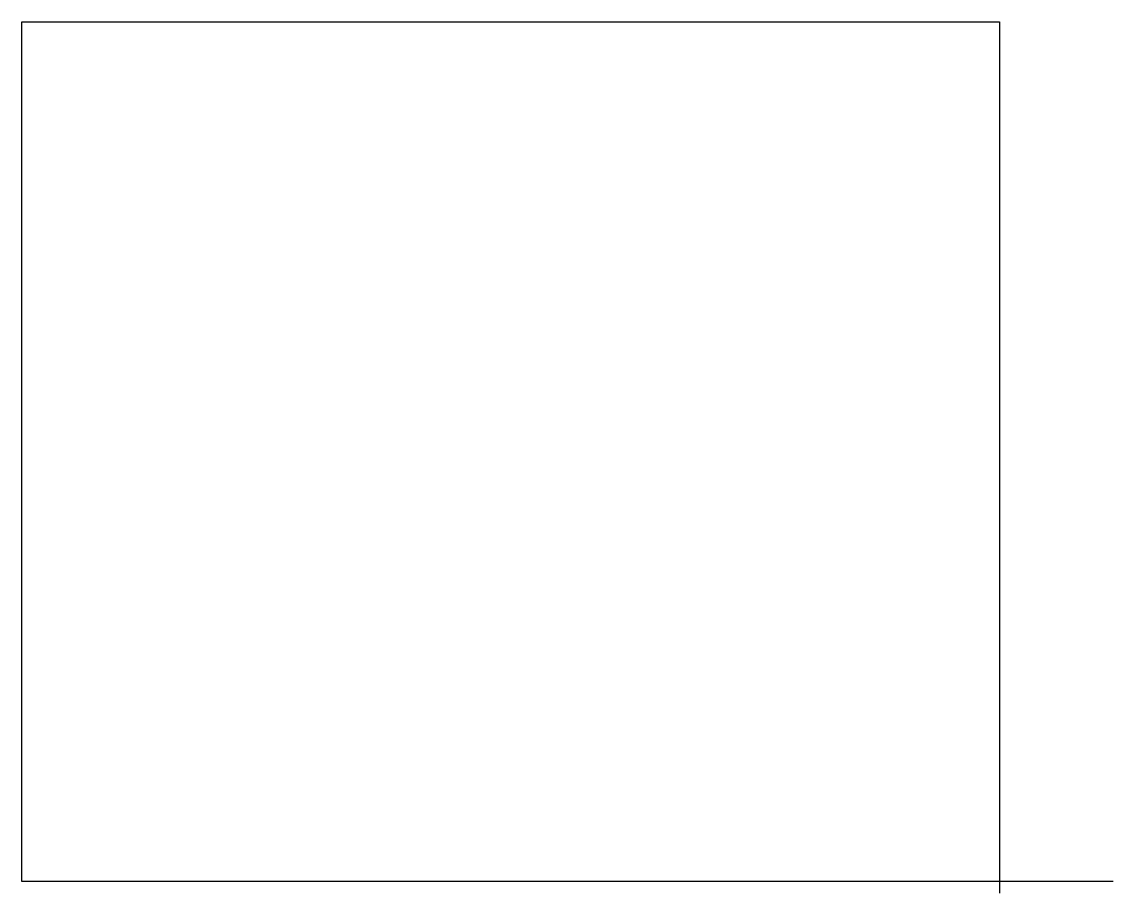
# Model space of a CAD drawing. Header units: metres. Extents: x 358 to 829, y 76 to 452.
import ezdxf

# ---------------------------------------------------------------- set-up
doc = ezdxf.new("R2010")
doc.units = ezdxf.units.M

msp = doc.modelspace()

# ---------------------------------------------------------------- linework, layer by layer
at = {"layer": 'TOOL_0'}
for p, q in [((357.753, 80.793), (357.753, 451.793)), ((357.753, 451.793), (779.753, 451.793)), ((779.753, 451.793), (779.753, 85.793)), ((779.753, 85.793), (779.753, 80.793)), ((779.753, 80.793), (357.753, 80.793)), ((828.791, 80.793), (779.753, 80.793)), ((779.753, 80.793), (779.753, 75.684))]:
    msp.add_line(p, q, dxfattribs=at)

doc.saveas('drawing.dxf')
